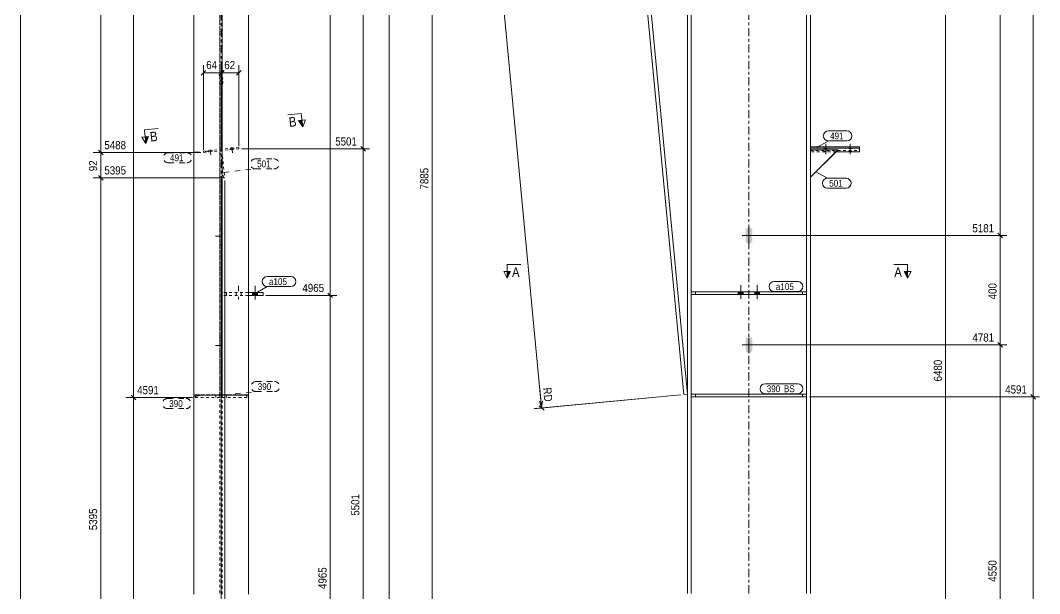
# Model space of a CAD drawing. Header units: millimetres. Extents: x 2 to 579, y 1 to 825.
# Drawn here: x 5 to 378.1, y 176 to 385.9 of the extents above; entities that cross this region are included whole.
import ezdxf

# ---------------------------------------------------------------- set-up
doc = ezdxf.new("R2010")
doc.units = ezdxf.units.MM
for name, pattern in [('XKITLINE00', [0]), ('XKITLINE01', [4, 1, -1, 1, -1]), ('XKITLINE02', [4, 2, -2]), ('XKITLINE03', [6, 3, -1, 1, -1])]:
    doc.linetypes.add(name, pattern=pattern)
for name, color, linetype, lineweight in [('Bolt', 3, 'Continuous', 0), ('Dimensions', 7, 'Continuous', 0), ('DrawingSheet', 5, 'Continuous', 0), ('Part', 2, 'Continuous', 0), ('PartMark', 7, 'Continuous', 0), ('Section', 6, 'Continuous', 0)]:
    doc.layers.add(name, color=color, linetype=linetype, lineweight=lineweight)
doc.styles.add('ARIAL', font='ARIAL.TTF')

# ---------------------------------------------------------------- blocks, each defined once
blk = doc.blocks.new('*A12')
at = {"layer": 'Bolt'}
for points in [[(272.2, 304.16), (271.72, 304.06), (271.24, 304.16), (270.84, 304.43), (270.57, 304.83), (270.47, 305.31), (270.47, 308.81), (270.57, 309.29), (270.84, 309.69), (271.24, 309.97), (271.72, 310.06), (272.2, 309.97), (272.61, 309.69), (272.88, 309.29), (272.97, 308.81), (272.97, 305.31), (272.88, 304.83), (272.61, 304.43)], [(272.2, 264.16), (271.72, 264.06), (271.24, 264.16), (270.84, 264.43), (270.57, 264.83), (270.47, 265.31), (270.47, 268.81), (270.57, 269.29), (270.84, 269.69), (271.24, 269.97), (271.72, 270.06), (272.2, 269.97), (272.61, 269.69), (272.88, 269.29), (272.97, 268.81), (272.97, 265.31), (272.88, 264.83), (272.61, 264.43)]]:
    blk.add_hatch(color=3, dxfattribs=at).paths.add_polyline_path(points, flags=17)
at = {"layer": 'Bolt', "color": 3, "linetype": 'XKITLINE00', "lineweight": 0}
for p, q in [((274.22, 307.06), (269.22, 307.06)), ((271.72, 309.56), (271.72, 304.56)), ((271.72, 269.56), (271.72, 264.56)), ((274.22, 267.06), (269.22, 267.06))]:
    blk.add_line(p, q, dxfattribs=at)
blk = doc.blocks.new('*A18')
at = {"layer": 'Bolt'}
for points in [[(267.82, 285.44), (267.82, 286.44), (269.62, 286.44), (269.62, 285.44)], [(267.82, 285.44), (267.82, 286.44), (269.62, 286.44), (269.62, 285.44)], [(273.82, 285.44), (273.82, 286.44), (275.62, 286.44), (275.62, 285.44)], [(273.82, 285.44), (273.82, 286.44), (275.62, 286.44), (275.62, 285.44)]]:
    blk.add_hatch(color=3, dxfattribs=at).paths.add_polyline_path(points, flags=17)
at = {"layer": 'Bolt', "color": 3, "linetype": 'XKITLINE00', "lineweight": 0}
for p, q in [((268.72, 288.94), (268.72, 283.94)), ((268.72, 288.94), (268.72, 283.94)), ((274.72, 288.94), (274.72, 283.94)), ((274.72, 288.94), (274.72, 283.94)), ((267.82, 286.44), (267.82, 285.44)), ((267.82, 286.44), (267.82, 285.44)), ((269.62, 286.44), (269.62, 285.44)), ((269.62, 286.44), (269.62, 285.44)), ((273.82, 286.44), (273.82, 285.44)), ((273.82, 286.44), (273.82, 285.44)), ((275.62, 286.44), (275.62, 285.44)), ((275.62, 286.44), (275.62, 285.44))]:
    blk.add_line(p, q, dxfattribs=at)
blk = doc.blocks.new('*A22')
at = {"layer": 'Bolt'}
for points in [[(299.86, 338.89), (299.89, 338.89), (299.92, 338.89), (299.96, 338.89), (299.99, 338.89), (300.02, 338.89), (300.06, 338.89), (300.09, 338.89), (300.12, 338.89), (300.15, 338.88), (300.18, 338.88), (300.21, 338.88), (300.24, 338.88), (300.27, 338.88), (300.29, 338.87), (300.32, 338.87), (300.34, 338.87), (300.36, 338.87), (300.38, 338.86), (300.4, 338.86), (300.42, 338.86), (300.44, 338.85), (300.45, 338.85), (300.47, 338.85), (300.48, 338.84), (300.49, 338.84), (300.5, 338.84), (300.51, 338.83), (300.51, 338.83), (300.52, 338.83), (300.52, 338.82), (300.52, 338.82), (300.52, 338.82), (300.52, 338.81), (300.51, 338.81), (300.51, 338.81), (300.5, 338.8), (300.49, 338.8), (300.48, 338.8), (300.47, 338.79), (300.45, 338.79), (300.44, 338.79), (300.42, 338.78), (300.4, 338.78), (300.38, 338.78), (300.36, 338.77), (300.34, 338.77), (300.32, 338.77), (300.29, 338.77), (300.27, 338.76), (300.24, 338.76), (300.21, 338.76), (300.18, 338.76), (300.15, 338.76), (300.12, 338.75), (300.09, 338.75), (300.06, 338.75), (300.02, 338.75), (299.99, 338.75), (299.96, 338.75), (299.92, 338.75), (299.89, 338.75), (299.86, 338.75), (299.82, 338.75), (299.79, 338.75), (299.75, 338.75), (299.72, 338.75), (299.68, 338.75), (299.65, 338.75), (299.62, 338.75), (299.59, 338.75), (299.55, 338.75), (299.52, 338.75), (299.49, 338.76), (299.46, 338.76), (299.43, 338.76), (299.4, 338.76), (299.38, 338.76), (299.35, 338.77), (299.33, 338.77), (299.3, 338.77), (299.28, 338.77), (299.26, 338.78), (299.24, 338.78), (299.22, 338.78), (299.2, 338.79), (299.19, 338.79), (299.17, 338.79), (299.16, 338.8), (299.15, 338.8), (299.14, 338.8), (299.13, 338.81), (299.13, 338.81), (299.12, 338.81), (299.12, 338.82), (299.12, 338.82), (299.12, 338.82), (299.12, 338.83), (299.13, 338.83), (299.13, 338.83), (299.14, 338.84), (299.15, 338.84), (299.16, 338.84), (299.17, 338.85), (299.19, 338.85), (299.2, 338.85), (299.22, 338.86), (299.24, 338.86), (299.26, 338.86), (299.28, 338.87), (299.3, 338.87), (299.33, 338.87), (299.35, 338.87), (299.38, 338.88), (299.4, 338.88), (299.43, 338.88), (299.46, 338.88), (299.49, 338.88), (299.52, 338.89), (299.55, 338.89), (299.59, 338.89), (299.62, 338.89), (299.65, 338.89), (299.68, 338.89), (299.72, 338.89), (299.75, 338.89), (299.79, 338.89), (299.82, 338.89)], [(299.86, 338.05), (299.89, 338.05), (299.92, 338.05), (299.96, 338.05), (299.99, 338.05), (300.02, 338.05), (300.06, 338.05), (300.09, 338.05), (300.12, 338.05), (300.15, 338.05), (300.18, 338.04), (300.21, 338.04), (300.24, 338.04), (300.27, 338.04), (300.29, 338.04), (300.32, 338.03), (300.34, 338.03), (300.36, 338.03), (300.38, 338.02), (300.4, 338.02), (300.42, 338.02), (300.44, 338.02), (300.45, 338.01), (300.47, 338.01), (300.48, 338.01), (300.49, 338), (300.5, 338), (300.51, 338), (300.51, 337.99), (300.52, 337.99), (300.52, 337.98), (300.52, 337.98), (300.52, 337.98), (300.52, 337.97), (300.51, 337.97), (300.51, 337.97), (300.5, 337.96), (300.49, 337.96), (300.48, 337.96), (300.47, 337.95), (300.45, 337.95), (300.44, 337.95), (300.42, 337.94), (300.4, 337.94), (300.38, 337.94), (300.36, 337.93), (300.34, 337.93), (300.32, 337.93), (300.29, 337.93), (300.27, 337.92), (300.24, 337.92), (300.21, 337.92), (300.18, 337.92), (300.15, 337.92), (300.12, 337.91), (300.09, 337.91), (300.06, 337.91), (300.02, 337.91), (299.99, 337.91), (299.96, 337.91), (299.92, 337.91), (299.89, 337.91), (299.86, 337.91), (299.82, 337.91), (299.79, 337.91), (299.75, 337.91), (299.72, 337.91), (299.68, 337.91), (299.65, 337.91), (299.62, 337.91), (299.59, 337.91), (299.55, 337.91), (299.52, 337.91), (299.49, 337.92), (299.46, 337.92), (299.43, 337.92), (299.4, 337.92), (299.38, 337.92), (299.35, 337.93), (299.33, 337.93), (299.3, 337.93), (299.28, 337.93), (299.26, 337.94), (299.24, 337.94), (299.22, 337.94), (299.2, 337.95), (299.19, 337.95), (299.17, 337.95), (299.16, 337.96), (299.15, 337.96), (299.14, 337.96), (299.13, 337.97), (299.13, 337.97), (299.12, 337.97), (299.12, 337.98), (299.12, 337.98), (299.12, 337.98), (299.12, 337.99), (299.13, 337.99), (299.13, 338), (299.14, 338), (299.15, 338), (299.16, 338.01), (299.17, 338.01), (299.19, 338.01), (299.2, 338.02), (299.22, 338.02), (299.24, 338.02), (299.26, 338.02), (299.28, 338.03), (299.3, 338.03), (299.33, 338.03), (299.35, 338.04), (299.38, 338.04), (299.4, 338.04), (299.43, 338.04), (299.46, 338.04), (299.49, 338.05), (299.52, 338.05), (299.55, 338.05), (299.59, 338.05), (299.62, 338.05), (299.65, 338.05), (299.68, 338.05), (299.72, 338.05), (299.75, 338.05), (299.79, 338.05), (299.82, 338.05)], [(308.86, 338.89), (308.89, 338.89), (308.92, 338.89), (308.96, 338.89), (308.99, 338.89), (309.02, 338.89), (309.06, 338.89), (309.09, 338.89), (309.12, 338.89), (309.15, 338.88), (309.18, 338.88), (309.21, 338.88), (309.24, 338.88), (309.27, 338.88), (309.29, 338.87), (309.32, 338.87), (309.34, 338.87), (309.36, 338.87), (309.38, 338.86), (309.4, 338.86), (309.42, 338.86), (309.44, 338.85), (309.45, 338.85), (309.47, 338.85), (309.48, 338.84), (309.49, 338.84), (309.5, 338.84), (309.51, 338.83), (309.51, 338.83), (309.52, 338.83), (309.52, 338.82), (309.52, 338.82), (309.52, 338.82), (309.52, 338.81), (309.51, 338.81), (309.51, 338.81), (309.5, 338.8), (309.49, 338.8), (309.48, 338.8), (309.47, 338.79), (309.45, 338.79), (309.44, 338.79), (309.42, 338.78), (309.4, 338.78), (309.38, 338.78), (309.36, 338.77), (309.34, 338.77), (309.32, 338.77), (309.29, 338.77), (309.27, 338.76), (309.24, 338.76), (309.21, 338.76), (309.18, 338.76), (309.15, 338.76), (309.12, 338.75), (309.09, 338.75), (309.06, 338.75), (309.02, 338.75), (308.99, 338.75), (308.96, 338.75), (308.92, 338.75), (308.89, 338.75), (308.86, 338.75), (308.82, 338.75), (308.79, 338.75), (308.75, 338.75), (308.72, 338.75), (308.68, 338.75), (308.65, 338.75), (308.62, 338.75), (308.59, 338.75), (308.55, 338.75), (308.52, 338.75), (308.49, 338.76), (308.46, 338.76), (308.43, 338.76), (308.4, 338.76), (308.38, 338.76), (308.35, 338.77), (308.33, 338.77), (308.3, 338.77), (308.28, 338.77), (308.26, 338.78), (308.24, 338.78), (308.22, 338.78), (308.2, 338.79), (308.19, 338.79), (308.17, 338.79), (308.16, 338.8), (308.15, 338.8), (308.14, 338.8), (308.13, 338.81), (308.13, 338.81), (308.12, 338.81), (308.12, 338.82), (308.12, 338.82), (308.12, 338.82), (308.12, 338.83), (308.13, 338.83), (308.13, 338.83), (308.14, 338.84), (308.15, 338.84), (308.16, 338.84), (308.17, 338.85), (308.19, 338.85), (308.2, 338.85), (308.22, 338.86), (308.24, 338.86), (308.26, 338.86), (308.28, 338.87), (308.3, 338.87), (308.33, 338.87), (308.35, 338.87), (308.38, 338.88), (308.4, 338.88), (308.43, 338.88), (308.46, 338.88), (308.49, 338.88), (308.52, 338.89), (308.55, 338.89), (308.59, 338.89), (308.62, 338.89), (308.65, 338.89), (308.68, 338.89), (308.72, 338.89), (308.75, 338.89), (308.79, 338.89), (308.82, 338.89)], [(308.86, 338.05), (308.89, 338.05), (308.92, 338.05), (308.96, 338.05), (308.99, 338.05), (309.02, 338.05), (309.06, 338.05), (309.09, 338.05), (309.12, 338.05), (309.15, 338.05), (309.18, 338.04), (309.21, 338.04), (309.24, 338.04), (309.27, 338.04), (309.29, 338.04), (309.32, 338.03), (309.34, 338.03), (309.36, 338.03), (309.38, 338.02), (309.4, 338.02), (309.42, 338.02), (309.44, 338.02), (309.45, 338.01), (309.47, 338.01), (309.48, 338.01), (309.49, 338), (309.5, 338), (309.51, 338), (309.51, 337.99), (309.52, 337.99), (309.52, 337.98), (309.52, 337.98), (309.52, 337.98), (309.52, 337.97), (309.51, 337.97), (309.51, 337.97), (309.5, 337.96), (309.49, 337.96), (309.48, 337.96), (309.47, 337.95), (309.45, 337.95), (309.44, 337.95), (309.42, 337.94), (309.4, 337.94), (309.38, 337.94), (309.36, 337.93), (309.34, 337.93), (309.32, 337.93), (309.29, 337.93), (309.27, 337.92), (309.24, 337.92), (309.21, 337.92), (309.18, 337.92), (309.15, 337.92), (309.12, 337.91), (309.09, 337.91), (309.06, 337.91), (309.02, 337.91), (308.99, 337.91), (308.96, 337.91), (308.92, 337.91), (308.89, 337.91), (308.86, 337.91), (308.82, 337.91), (308.79, 337.91), (308.75, 337.91), (308.72, 337.91), (308.68, 337.91), (308.65, 337.91), (308.62, 337.91), (308.59, 337.91), (308.55, 337.91), (308.52, 337.91), (308.49, 337.92), (308.46, 337.92), (308.43, 337.92), (308.4, 337.92), (308.38, 337.92), (308.35, 337.93), (308.33, 337.93), (308.3, 337.93), (308.28, 337.93), (308.26, 337.94), (308.24, 337.94), (308.22, 337.94), (308.2, 337.95), (308.19, 337.95), (308.17, 337.95), (308.16, 337.96), (308.15, 337.96), (308.14, 337.96), (308.13, 337.97), (308.13, 337.97), (308.12, 337.97), (308.12, 337.98), (308.12, 337.98), (308.12, 337.98), (308.12, 337.99), (308.13, 337.99), (308.13, 338), (308.14, 338), (308.15, 338), (308.16, 338.01), (308.17, 338.01), (308.19, 338.01), (308.2, 338.02), (308.22, 338.02), (308.24, 338.02), (308.26, 338.02), (308.28, 338.03), (308.3, 338.03), (308.33, 338.03), (308.35, 338.04), (308.38, 338.04), (308.4, 338.04), (308.43, 338.04), (308.46, 338.04), (308.49, 338.05), (308.52, 338.05), (308.55, 338.05), (308.59, 338.05), (308.62, 338.05), (308.65, 338.05), (308.68, 338.05), (308.72, 338.05), (308.75, 338.05), (308.79, 338.05), (308.82, 338.05)]]:
    blk.add_hatch(color=3, dxfattribs=at).paths.add_polyline_path(points, flags=17)
at = {"layer": 'Bolt', "color": 3, "linetype": 'XKITLINE00', "lineweight": 0}
for p, q in [((299.82, 337.67), (299.82, 340.65)), ((299.82, 336.83), (299.82, 339.81)), ((308.82, 337.67), (308.82, 340.65)), ((308.82, 336.83), (308.82, 339.81))]:
    blk.add_line(p, q, dxfattribs=at)
blk = doc.blocks.new('*A24')
at = {"layer": 'Part', "color": 2, "linetype": 'XKITLINE00', "lineweight": 0}
for p, q in [((294.22, 176.04), (294.22, 684.52)), ((249.22, 649.04), (249.22, 176.04)), ((250.62, 646.06), (250.62, 286.44)), ((292.82, 646.06), (292.82, 286.44)), ((250.62, 285.44), (250.62, 176.04)), ((292.82, 285.44), (292.82, 176.04))]:
    blk.add_line(p, q, dxfattribs=at)
at = {"layer": 'Part', "color": 7, "linetype": 'XKITLINE03', "lineweight": 0}
blk.add_line((271.72, 176.04), (271.72, 676.78), dxfattribs=at)
at = {"layer": 'Part', "color": 7, "linetype": 'XKITLINE01', "lineweight": 0}
for p, q in [((250.62, 286.44), (250.62, 285.44)), ((292.82, 286.44), (292.82, 285.44))]:
    blk.add_line(p, q, dxfattribs=at)
blk = doc.blocks.new('*A32')
at = {"layer": 'Part', "color": 7, "linetype": 'XKITLINE01', "lineweight": 0}
for p, q in [((292.82, 249.04), (250.62, 249.04)), ((250.62, 249.04), (250.62, 248.04)), ((250.62, 248.04), (292.82, 248.04)), ((252.12, 248.04), (252.12, 249.04)), ((291.32, 248.04), (291.32, 249.04)), ((292.82, 248.04), (292.82, 249.04))]:
    blk.add_line(p, q, dxfattribs=at)
blk = doc.blocks.new('*A33')
at = {"layer": 'Part', "color": 2, "linetype": 'XKITLINE00', "lineweight": 0}
for p, q in [((250.62, 249.04), (292.82, 249.04)), ((250.62, 248.04), (292.82, 248.04))]:
    blk.add_line(p, q, dxfattribs=at)
at = {"layer": 'Part', "color": 7, "linetype": 'XKITLINE01', "lineweight": 0}
for p, q in [((250.62, 249.04), (250.62, 248.04)), ((252.12, 248.04), (252.12, 249.04)), ((291.32, 249.04), (291.32, 248.04)), ((292.82, 248.04), (292.82, 249.04))]:
    blk.add_line(p, q, dxfattribs=at)
blk = doc.blocks.new('*A34')
at = {"layer": 'Part', "color": 7, "linetype": 'XKITLINE01', "lineweight": 0}
blk.add_line((249.22, 249.04), (249.22, 647.57), dxfattribs=at)
blk.add_line((249.22, 249.04), (249.22, 647.57), dxfattribs=at)
at = {"layer": 'Part', "color": 2, "linetype": 'XKITLINE00', "lineweight": 0}
for p, q in [((247.83, 248.91), (212.57, 620.15)), ((213.88, 621.18), (249.22, 249.04)), ((249.22, 249.04), (247.83, 248.91))]:
    blk.add_line(p, q, dxfattribs=at)
blk = doc.blocks.new('*A36')
at = {"layer": 'Part', "color": 2, "linetype": 'XKITLINE00', "lineweight": 0}
for p, q in [((250.62, 286.44), (292.82, 286.44)), ((250.62, 286.44), (250.62, 285.44)), ((250.62, 285.44), (292.82, 285.44)), ((292.82, 285.44), (292.82, 286.44))]:
    blk.add_line(p, q, dxfattribs=at)
at = {"layer": 'Part', "color": 7, "linetype": 'XKITLINE01', "lineweight": 0}
for p, q in [((252.12, 285.44), (252.12, 286.44)), ((291.32, 285.44), (291.32, 286.44))]:
    blk.add_line(p, q, dxfattribs=at)
blk = doc.blocks.new('*A41')
at = {"layer": 'Part', "color": 2, "linetype": 'XKITLINE00', "lineweight": 0}
for p, q in [((294.22, 328.48), (304.22, 338.43)), ((304.22, 338.43), (294.22, 338.43)), ((304.22, 338.37), (294.22, 328.43)), ((304.22, 338.43), (304.22, 338.37))]:
    blk.add_line(p, q, dxfattribs=at)
at = {"layer": 'Part', "color": 7, "linetype": 'XKITLINE01', "lineweight": 0}
for p, q in [((294.22, 338.43), (294.22, 328.43)), ((294.22, 338.37), (304.22, 338.37))]:
    blk.add_line(p, q, dxfattribs=at)
blk = doc.blocks.new('*A42')
at = {"layer": 'Part', "color": 2, "linetype": 'XKITLINE00', "lineweight": 0}
for p, q in [((294.22, 339.58), (312.22, 339.58)), ((312.22, 339.58), (312.22, 337.72)), ((294.22, 339.08), (312.22, 339.08)), ((312.22, 337.72), (303.56, 337.72))]:
    blk.add_line(p, q, dxfattribs=at)
at = {"layer": 'Part', "color": 7, "linetype": 'XKITLINE01', "lineweight": 0}
for p, q in [((294.22, 339.58), (294.22, 337.72)), ((294.22, 338.22), (312.22, 338.22)), ((303.56, 337.72), (294.22, 337.72))]:
    blk.add_line(p, q, dxfattribs=at)
blk = doc.blocks.new('*A44')
at = {"layer": 'Bolt', "color": 3, "linetype": 'XKITLINE02', "lineweight": 0}
for p, q in [((78, 309.82), (78.9, 309.82)), ((76.45, 306.82), (80.45, 306.82)), ((78, 303.82), (78.9, 303.82)), ((78, 269.82), (78.9, 269.82)), ((76.45, 266.82), (80.45, 266.82)), ((78, 263.82), (78.9, 263.82))]:
    blk.add_line(p, q, dxfattribs=at)
blk = doc.blocks.new('*A50')
at = {"layer": 'Bolt'}
blk.add_hatch(color=3, dxfattribs=at).paths.add_polyline_path([(91.8, 286.19), (91.8, 285.19), (90, 285.19), (90, 286.19)], flags=17)
blk.add_hatch(color=3, dxfattribs=at).paths.add_polyline_path([(91.8, 286.19), (91.8, 285.19), (90, 285.19), (90, 286.19)], flags=17)
at = {"layer": 'Bolt', "color": 3, "linetype": 'XKITLINE02', "lineweight": 0}
for p, q in [((84.9, 288.69), (84.9, 283.69)), ((84.9, 288.69), (84.9, 283.69)), ((84, 286.19), (84, 285.19)), ((84, 286.19), (84, 285.19)), ((85.8, 286.19), (85.8, 285.19)), ((85.8, 286.19), (85.8, 285.19))]:
    blk.add_line(p, q, dxfattribs=at)
at = {"layer": 'Bolt', "color": 3, "linetype": 'XKITLINE00', "lineweight": 0}
for p, q in [((90.9, 288.69), (90.9, 283.69)), ((90.9, 288.69), (90.9, 283.69)), ((90, 286.19), (90, 285.19)), ((90, 286.19), (90, 285.19)), ((91.8, 286.19), (91.8, 285.19)), ((91.8, 286.19), (91.8, 285.19))]:
    blk.add_line(p, q, dxfattribs=at)
blk = doc.blocks.new('*A54')
at = {"layer": 'Bolt', "color": 3, "linetype": 'XKITLINE02', "lineweight": 0}
for p, q in [((74.67, 336.58), (74.35, 339.57)), ((74.67, 336.58), (74.35, 339.57)), ((82.62, 337.42), (82.31, 340.41)), ((82.62, 337.42), (82.31, 340.41)), ((73.85, 337.66), (73.79, 338.16)), ((73.85, 337.66), (73.79, 338.16)), ((75.24, 337.81), (75.19, 338.31)), ((75.24, 337.81), (75.19, 338.31)), ((81.8, 338.5), (81.75, 339)), ((81.8, 338.5), (81.75, 339)), ((83.2, 338.65), (83.14, 339.15)), ((83.2, 338.65), (83.14, 339.15))]:
    blk.add_line(p, q, dxfattribs=at)
blk = doc.blocks.new('*A56')
at = {"layer": 'Part', "color": 7, "linetype": 'XKITLINE01', "lineweight": 0}
for p, q in [((68.45, 684.27), (68.45, 248.67)), ((78, 683.17), (78, 175.8)), ((78.9, 175.8), (78.9, 683.17)), ((88.45, 248.67), (88.45, 684.27))]:
    blk.add_line(p, q, dxfattribs=at)
at = {"layer": 'Part', "color": 7, "linetype": 'XKITLINE03', "lineweight": 0}
blk.add_line((78.45, 175.8), (78.45, 676.54), dxfattribs=at)
at = {"layer": 'Part', "color": 2, "linetype": 'XKITLINE00', "lineweight": 0}
for p, q in [((68.45, 175.8), (68.45, 248.67)), ((88.45, 248.67), (88.45, 175.8))]:
    blk.add_line(p, q, dxfattribs=at)
blk = doc.blocks.new('*A64')
at = {"layer": 'Part', "color": 7, "linetype": 'XKITLINE01', "lineweight": 0}
for p, q in [((78, 248.8), (69, 248.8)), ((69, 248.8), (69, 247.8)), ((69, 247.8), (78, 247.8)), ((76.5, 248.8), (76.5, 247.8)), ((78, 247.8), (78, 248.8))]:
    blk.add_line(p, q, dxfattribs=at)
blk = doc.blocks.new('*A65')
at = {"layer": 'Part', "color": 7, "linetype": 'XKITLINE01', "lineweight": 0}
for p, q in [((87.9, 248.8), (78.9, 248.8)), ((78.9, 248.8), (78.9, 247.8)), ((78.9, 247.8), (87.9, 247.8)), ((80.4, 248.8), (80.4, 247.8)), ((87.9, 247.8), (87.9, 248.8))]:
    blk.add_line(p, q, dxfattribs=at)
blk = doc.blocks.new('*A66')
at = {"layer": 'Part', "color": 7, "linetype": 'XKITLINE01', "lineweight": 0}
for p, q in [((78, 647.88), (78, 248.8)), ((78.9, 248.8), (78.9, 647.88)), ((88.45, 248.8), (68.45, 248.8))]:
    blk.add_line(p, q, dxfattribs=at)
at = {"layer": 'Part', "color": 2, "linetype": 'XKITLINE00', "lineweight": 0}
for p, q in [((68.45, 248.67), (68.45, 609.63)), ((88.45, 248.67), (88.45, 609.63)), ((88.45, 248.67), (68.45, 248.67))]:
    blk.add_line(p, q, dxfattribs=at)
blk = doc.blocks.new('*A68')
at = {"layer": 'Part', "color": 7, "linetype": 'XKITLINE01', "lineweight": 0}
for p, q in [((78.9, 286.19), (78.9, 285.19)), ((88.45, 286.19), (78.9, 286.19)), ((88.45, 285.19), (78.9, 285.19)), ((80.4, 286.19), (80.4, 285.19))]:
    blk.add_line(p, q, dxfattribs=at)
at = {"layer": 'Part', "color": 2, "linetype": 'XKITLINE00', "lineweight": 0}
for p, q in [((93.9, 286.19), (88.45, 286.19)), ((93.9, 285.19), (88.45, 285.19)), ((93.9, 286.19), (93.9, 285.19))]:
    blk.add_line(p, q, dxfattribs=at)
blk = doc.blocks.new('*A73')
at = {"layer": 'Part', "color": 7, "linetype": 'XKITLINE01', "lineweight": 0}
for p, q in [((78.27, 338.13), (78.77, 338.18)), ((78.27, 338.13), (78.77, 338.18)), ((79.32, 328.19), (78.27, 338.13)), ((78.77, 338.18), (79.82, 328.24)), ((79.82, 328.24), (79.32, 328.19))]:
    blk.add_line(p, q, dxfattribs=at)
blk = doc.blocks.new('*A74')
at = {"layer": 'Part', "color": 7, "linetype": 'XKITLINE01', "lineweight": 0}
for p, q in [((72, 337.97), (84.93, 339.34)), ((84.93, 339.34), (72, 337.97)), ((72.06, 337.48), (72, 337.97)), ((84.99, 338.84), (72.06, 337.48)), ((72.06, 337.48), (84.99, 338.84)), ((84.93, 339.34), (84.99, 338.84))]:
    blk.add_line(p, q, dxfattribs=at)
blk = doc.blocks.new('*A114')
at = {"layer": 'DrawingSheet', "color": 5, "linetype": 'XKITLINE00', "lineweight": 0}
blk.add_line((5, 825), (5, 5), dxfattribs=at)
blk = doc.blocks.new('*A133')
at = {"layer": 'PartMark', "color": 7, "linetype": 'XKITLINE00', "lineweight": 0}
for p, q in [((277.61, 252.84), (289.57, 252.84)), ((277.61, 249.14), (289.57, 249.14))]:
    blk.add_line(p, q, dxfattribs=at)
for centre, start, end in [((277.61, 250.99), 90, 270), ((289.57, 250.99), 270, 90)]:
    blk.add_arc(centre, 1.85, start, end, dxfattribs=at)
at = {"layer": 'PartMark', "color": 3, "style": 'ARIAL', "width": 0.85}
for s, p in [('390', (278.21, 249.74)), ('BS', (284.52, 249.74))]:
    blk.add_text(s, height=2.5, dxfattribs=at).set_placement(p)
blk = doc.blocks.new('*A135')
at = {"layer": 'Section'}
for points in [[(184.48, 293.94), (183.23, 291.44), (183.23, 293.94)], [(329.79, 293.94), (329.79, 291.44), (328.54, 293.94)]]:
    blk.add_hatch(color=3, dxfattribs=at).paths.add_polyline_path(points, flags=17)
at = {"layer": 'Section', "color": 1, "linetype": 'XKITLINE00', "lineweight": 0}
for p, q in [((183.23, 296.44), (188.23, 296.44)), ((183.23, 296.44), (183.23, 291.44)), ((329.79, 296.44), (324.79, 296.44)), ((329.79, 296.44), (329.79, 291.44))]:
    blk.add_line(p, q, dxfattribs=at)
at = {"layer": 'Section', "color": 3, "linetype": 'XKITLINE00', "lineweight": 0}
for p, q in [((183.23, 291.44), (181.98, 293.94)), ((184.48, 293.94), (181.98, 293.94)), ((183.23, 291.44), (184.48, 293.94)), ((328.54, 293.94), (331.04, 293.94)), ((329.79, 291.44), (328.54, 293.94)), ((331.04, 293.94), (329.79, 291.44))]:
    blk.add_line(p, q, dxfattribs=at)
at = {"layer": 'Section', "color": 7, "style": 'ARIAL', "width": 0.85}
for p in [(184.98, 291.94), (324.92, 291.94)]:
    blk.add_text('A', height=3.5, dxfattribs=at).set_placement(p)
blk = doc.blocks.new('*A146')
at = {"layer": 'Dimensions', "color": 7, "linetype": 'XKITLINE00', "lineweight": 0}
blk.add_line((140.05, 77.32), (140.05, 703.14), dxfattribs=at)
blk = doc.blocks.new('*A150')
at = {"layer": 'Dimensions', "color": 7, "linetype": 'XKITLINE00', "lineweight": 0}
for p, q in [((293.82, 248.04), (378.12, 248.04)), ((374.87, 248.89), (376.57, 247.19)), ((375.72, 79.32), (375.72, 248.04)), ((295.22, 79.32), (378.12, 79.32)), ((374.87, 80.17), (376.57, 78.47))]:
    blk.add_line(p, q, dxfattribs=at)
at = {"layer": 'Dimensions', "color": 3}
for p in [(375.72, 248.04), (375.72, 79.32)]:
    blk.add_point(p, dxfattribs=at)
at = {"layer": 'Dimensions', "color": 3, "style": 'ARIAL', "width": 0.85}
blk.add_text('4591', height=3, dxfattribs=at).set_placement((365.52, 249.24))
blk.add_text('4591', height=3, rotation=90.0002, dxfattribs=at).set_placement((374.37, 159.23))
blk = doc.blocks.new('*A151')
at = {"layer": 'Dimensions', "color": 7, "linetype": 'XKITLINE00', "lineweight": 0}
for p, q in [((375.72, 248.04), (375.72, 684.52)), ((293.82, 248.04), (378.12, 248.04)), ((374.87, 248.89), (376.57, 247.19))]:
    blk.add_line(p, q, dxfattribs=at)
at = {"layer": 'Dimensions', "color": 3}
blk.add_point((375.72, 248.04), dxfattribs=at)
blk = doc.blocks.new('*A152')
at = {"layer": 'Dimensions', "color": 7, "linetype": 'XKITLINE00', "lineweight": 0}
blk.add_line((155.72, 79.32), (155.72, 577.44), dxfattribs=at)
at = {"layer": 'Dimensions', "color": 3, "style": 'ARIAL', "width": 0.85}
blk.add_text('7885', height=3, rotation=90.0002, dxfattribs=at).set_placement((154.37, 323.93))
blk = doc.blocks.new('*A155')
at = {"layer": 'Dimensions', "color": 7, "linetype": 'XKITLINE00', "lineweight": 0}
for p, q in [((272.72, 267.06), (366.12, 267.06)), ((362.87, 267.91), (364.57, 266.21)), ((363.72, 102.44), (363.72, 267.06)), ((272.72, 102.44), (366.12, 102.44)), ((362.87, 103.29), (364.57, 101.59))]:
    blk.add_line(p, q, dxfattribs=at)
at = {"layer": 'Dimensions', "color": 3}
for p in [(363.72, 267.06), (363.72, 102.44)]:
    blk.add_point(p, dxfattribs=at)
at = {"layer": 'Dimensions', "color": 3, "style": 'ARIAL', "width": 0.85}
blk.add_text('4781', height=3, dxfattribs=at).set_placement((353.52, 268.26))
blk.add_text('4550', height=3, rotation=90.0002, dxfattribs=at).set_placement((362.37, 180.3))
blk = doc.blocks.new('*A156')
at = {"layer": 'Dimensions', "color": 7, "linetype": 'XKITLINE00', "lineweight": 0}
for p, q in [((272.72, 307.06), (366.12, 307.06)), ((362.87, 307.91), (364.57, 306.21)), ((363.72, 267.06), (363.72, 307.06)), ((272.72, 267.06), (366.12, 267.06)), ((362.87, 267.91), (364.57, 266.21))]:
    blk.add_line(p, q, dxfattribs=at)
at = {"layer": 'Dimensions', "color": 3}
for p in [(363.72, 307.06), (363.72, 267.06)]:
    blk.add_point(p, dxfattribs=at)
at = {"layer": 'Dimensions', "color": 3, "style": 'ARIAL', "width": 0.85}
blk.add_text('5181', height=3, dxfattribs=at).set_placement((353.52, 308.26))
blk.add_text('400', height=3, rotation=90.0002, dxfattribs=at).set_placement((362.37, 283.72))
blk = doc.blocks.new('*A157')
at = {"layer": 'Dimensions', "color": 7, "linetype": 'XKITLINE00', "lineweight": 0}
for p, q in [((272.72, 627.56), (366.12, 627.56)), ((362.87, 628.41), (364.57, 626.71)), ((363.72, 307.06), (363.72, 627.56)), ((272.72, 307.06), (366.12, 307.06)), ((362.87, 307.91), (364.57, 306.21))]:
    blk.add_line(p, q, dxfattribs=at)
at = {"layer": 'Dimensions', "color": 3}
for p in [(363.72, 627.56), (363.72, 307.06)]:
    blk.add_point(p, dxfattribs=at)
at = {"layer": 'Dimensions', "color": 3, "style": 'ARIAL', "width": 0.85}
blk.add_text('8386', height=3, dxfattribs=at).set_placement((353.52, 628.76))
blk.add_text('3205', height=3, rotation=90.0002, dxfattribs=at).set_placement((362.37, 462.86))
blk = doc.blocks.new('*A159')
at = {"layer": 'Dimensions', "color": 7, "linetype": 'XKITLINE00', "lineweight": 0}
for p, q in [((295.22, 436.94), (346.12, 436.94)), ((342.87, 437.79), (344.57, 436.09)), ((343.72, 79.32), (343.72, 436.94)), ((295.22, 79.32), (346.12, 79.32)), ((342.87, 80.17), (344.57, 78.47))]:
    blk.add_line(p, q, dxfattribs=at)
at = {"layer": 'Dimensions', "color": 3}
for p in [(343.72, 436.94), (343.72, 79.32)]:
    blk.add_point(p, dxfattribs=at)
at = {"layer": 'Dimensions', "color": 3, "style": 'ARIAL', "width": 0.85}
blk.add_text('6480', height=3, dxfattribs=at).set_placement((329.02, 438.14))
blk.add_text('6480', height=3, rotation=90.0002, dxfattribs=at).set_placement((342.37, 253.68))
blk = doc.blocks.new('*A167')
at = {"layer": 'Dimensions', "color": 7, "linetype": 'XKITLINE00', "lineweight": 0}
for p, q in [((213, 605.12), (159.14, 600.01)), ((161.06, 601.04), (162.91, 599.51)), ((195.82, 243.97), (161.98, 600.28)), ((195.13, 251.16), (195.82, 243.97)), ((246.83, 248.81), (192.98, 243.7)), ((246.83, 248.81), (193.43, 243.74)), ((195.08, 246.41), (195.82, 243.97)), ((196.08, 246.51), (195.82, 243.97)), ((194.89, 244.73), (196.74, 243.21))]:
    blk.add_line(p, q, dxfattribs=at)
at = {"layer": 'Dimensions', "color": 3}
for p in [(161.98, 600.28), (195.82, 243.97)]:
    blk.add_point(p, dxfattribs=at)
at = {"layer": 'Dimensions', "color": 7}
blk.add_point((195.82, 243.97), dxfattribs=at)
at = {"layer": 'Dimensions', "color": 3, "style": 'ARIAL', "width": 0.85}
for s, rotation, p in [('3579', 5.4259, (163.16, 601.6)), ('3579', 95.4261, (177.97, 417.57)), ('RD', -84.5743, (196.33, 251.27))]:
    blk.add_text(s, height=3, rotation=rotation, dxfattribs=at).set_placement(p)
blk = doc.blocks.new('*A174')
at = {"layer": 'PartMark', "color": 7, "linetype": 'XKITLINE00', "lineweight": 0}
for p, q in [((300.79, 345.4), (307.55, 345.4)), ((296.55, 339.31), (300.79, 341.7)), ((300.79, 341.7), (307.55, 341.7))]:
    blk.add_line(p, q, dxfattribs=at)
for centre, start, end in [((300.79, 343.55), 90, 270), ((307.55, 343.55), 270, 90)]:
    blk.add_arc(centre, 1.85, start, end, dxfattribs=at)
at = {"layer": 'PartMark', "color": 3, "style": 'ARIAL', "width": 0.85}
blk.add_text('491', height=2.5, dxfattribs=at).set_placement((301.39, 342.3))
blk = doc.blocks.new('*A175')
at = {"layer": 'PartMark', "color": 7, "linetype": 'XKITLINE00', "lineweight": 0}
for p, q in [((296.25, 330.46), (300.49, 328.07)), ((300.49, 328.07), (307.26, 328.07)), ((300.49, 324.37), (307.26, 324.37))]:
    blk.add_line(p, q, dxfattribs=at)
for centre, start, end in [((300.49, 326.22), 90, 270), ((307.26, 326.22), 270, 90)]:
    blk.add_arc(centre, 1.85, start, end, dxfattribs=at)
at = {"layer": 'PartMark', "color": 3, "style": 'ARIAL', "width": 0.85}
blk.add_text('501', height=2.5, dxfattribs=at).set_placement((301.09, 324.97))
blk = doc.blocks.new('*A180')
at = {"layer": 'PartMark', "color": 7, "linetype": 'XKITLINE00', "lineweight": 0}
for p, q in [((280.95, 290.24), (289.57, 290.24)), ((280.95, 286.54), (289.57, 286.54))]:
    blk.add_line(p, q, dxfattribs=at)
for centre, start, end in [((280.95, 288.39), 90, 270), ((289.57, 288.39), 270, 90)]:
    blk.add_arc(centre, 1.85, start, end, dxfattribs=at)
at = {"layer": 'PartMark', "color": 3, "style": 'ARIAL', "width": 0.85}
blk.add_text('a105', height=2.5, dxfattribs=at).set_placement((281.55, 287.14))
blk = doc.blocks.new('*A184')
at = {"layer": 'PartMark', "color": 7, "linetype": 'XKITLINE00', "lineweight": 0}
for p, q in [((95.39, 292.07), (104.01, 292.07)), ((91.15, 285.98), (95.39, 288.37)), ((95.39, 288.37), (104.01, 288.37))]:
    blk.add_line(p, q, dxfattribs=at)
for centre, start, end in [((95.39, 290.22), 90, 270), ((104.01, 290.22), 270, 90)]:
    blk.add_arc(centre, 1.85, start, end, dxfattribs=at)
at = {"layer": 'PartMark', "color": 3, "style": 'ARIAL', "width": 0.85}
blk.add_text('a105', height=2.5, dxfattribs=at).set_placement((95.99, 288.97))
blk = doc.blocks.new('*A187')
at = {"layer": 'PartMark', "color": 7, "linetype": 'XKITLINE02', "lineweight": 0}
for p, q in [((91.27, 253.63), (98.03, 253.63)), ((79.67, 248.68), (91.27, 249.93)), ((91.27, 249.93), (98.03, 249.93))]:
    blk.add_line(p, q, dxfattribs=at)
for centre, start, end in [((91.27, 251.78), 90, 270), ((98.03, 251.78), 270, 90)]:
    blk.add_arc(centre, 1.85, start, end, dxfattribs=at)
at = {"layer": 'PartMark', "color": 3, "style": 'ARIAL', "width": 0.85}
blk.add_text('390', height=2.5, dxfattribs=at).set_placement((91.87, 250.53))
blk = doc.blocks.new('*A188')
at = {"layer": 'PartMark', "color": 7, "linetype": 'XKITLINE02', "lineweight": 0}
for p, q in [((58.87, 247.42), (65.63, 247.42)), ((70.83, 248.57), (65.63, 247.42)), ((58.87, 243.72), (65.63, 243.72))]:
    blk.add_line(p, q, dxfattribs=at)
for centre, start, end in [((58.87, 245.57), 90, 270), ((65.63, 245.57), 270, 90)]:
    blk.add_arc(centre, 1.85, start, end, dxfattribs=at)
at = {"layer": 'PartMark', "color": 3, "style": 'ARIAL', "width": 0.85}
blk.add_text('390', height=2.5, dxfattribs=at).set_placement((59.47, 244.32))
blk = doc.blocks.new('*A198')
at = {"layer": 'Section'}
for points in [[(108.1, 349.32), (108.36, 346.83), (106.85, 349.19)], [(51.92, 343.4), (50.94, 340.78), (50.68, 343.27)]]:
    blk.add_hatch(color=3, dxfattribs=at).paths.add_polyline_path(points, flags=17)
at = {"layer": 'Section', "color": 1, "linetype": 'XKITLINE00', "lineweight": 0}
for p, q in [((107.83, 351.81), (102.86, 351.28)), ((107.83, 351.81), (108.36, 346.83)), ((50.42, 345.75), (55.39, 346.28)), ((50.42, 345.75), (50.94, 340.78))]:
    blk.add_line(p, q, dxfattribs=at)
at = {"layer": 'Section', "color": 3, "linetype": 'XKITLINE00', "lineweight": 0}
for p, q in [((106.85, 349.19), (109.34, 349.45)), ((108.36, 346.83), (106.85, 349.19)), ((109.34, 349.45), (108.36, 346.83)), ((51.92, 343.4), (49.44, 343.13)), ((50.94, 340.78), (51.92, 343.4)), ((50.94, 340.78), (49.44, 343.13))]:
    blk.add_line(p, q, dxfattribs=at)
at = {"layer": 'Section', "color": 7, "style": 'ARIAL', "width": 0.85}
for p in [(103.47, 346.82), (52.63, 341.46)]:
    blk.add_text('B', height=3.5, rotation=6.0218, dxfattribs=at).set_placement(p)
blk = doc.blocks.new('*A200')
at = {"layer": 'Dimensions', "color": 7, "linetype": 'XKITLINE00', "lineweight": 0}
for p, q in [((33.6, 329.09), (35.3, 327.39)), ((78.82, 328.24), (31.6, 328.24)), ((34.45, 79.07), (34.45, 328.24)), ((34.45, 86.3), (34.45, 79.07)), ((67.45, 79.07), (29.95, 79.07)), ((67.45, 79.07), (31.6, 79.07)), ((33.6, 79.92), (35.3, 78.23)), ((33.95, 81.57), (34.45, 79.07)), ((34.95, 81.57), (34.45, 79.07))]:
    blk.add_line(p, q, dxfattribs=at)
at = {"layer": 'Dimensions', "color": 3}
for p in [(34.45, 328.24), (34.45, 79.07)]:
    blk.add_point(p, dxfattribs=at)
at = {"layer": 'Dimensions', "color": 7}
blk.add_point((34.45, 79.07), dxfattribs=at)
at = {"layer": 'Dimensions', "color": 3, "style": 'ARIAL', "width": 0.85}
blk.add_text('5395', height=3, dxfattribs=at).set_placement((35.75, 329.44))
for s, p in [('5395', (33.1, 199.21)), ('RD', (33.25, 80.52))]:
    blk.add_text(s, height=3, rotation=90.0002, dxfattribs=at).set_placement(p)
blk = doc.blocks.new('*A201')
at = {"layer": 'Dimensions', "color": 7, "linetype": 'XKITLINE00', "lineweight": 0}
for p, q in [((71.06, 337.48), (31.6, 337.48)), ((33.6, 338.32), (35.3, 336.63)), ((34.45, 328.24), (34.45, 337.48)), ((33.6, 329.09), (35.3, 327.39)), ((78.82, 328.24), (31.6, 328.24))]:
    blk.add_line(p, q, dxfattribs=at)
at = {"layer": 'Dimensions', "color": 3}
for p in [(34.45, 337.48), (34.45, 328.24)]:
    blk.add_point(p, dxfattribs=at)
at = {"layer": 'Dimensions', "color": 3, "style": 'ARIAL', "width": 0.85}
blk.add_text('5488', height=3, dxfattribs=at).set_placement((35.75, 338.68))
blk.add_text('92', height=3, rotation=90.0002, dxfattribs=at).set_placement((33.1, 330.63))
blk = doc.blocks.new('*A202')
at = {"layer": 'Dimensions', "color": 7, "linetype": 'XKITLINE00', "lineweight": 0}
for p, q in [((67.45, 684.27), (31.6, 684.27)), ((33.6, 685.12), (35.3, 683.43)), ((34.45, 337.48), (34.45, 684.27)), ((71.06, 337.48), (31.6, 337.48)), ((33.6, 338.32), (35.3, 336.63))]:
    blk.add_line(p, q, dxfattribs=at)
at = {"layer": 'Dimensions', "color": 3}
for p in [(34.45, 684.27), (34.45, 337.48)]:
    blk.add_point(p, dxfattribs=at)
at = {"layer": 'Dimensions', "color": 3, "style": 'ARIAL', "width": 0.85}
blk.add_text('8956', height=3, dxfattribs=at).set_placement((35.75, 685.47))
blk.add_text('3468', height=3, rotation=90.0002, dxfattribs=at).set_placement((33.1, 506.42))
blk = doc.blocks.new('*A204')
at = {"layer": 'Dimensions', "color": 7, "linetype": 'XKITLINE00', "lineweight": 0}
for p, q in [((68, 247.8), (43.6, 247.8)), ((45.6, 248.65), (47.3, 246.95)), ((46.45, 79.07), (46.45, 247.8)), ((67.45, 79.07), (43.6, 79.07)), ((45.6, 79.92), (47.3, 78.23))]:
    blk.add_line(p, q, dxfattribs=at)
at = {"layer": 'Dimensions', "color": 3}
for p in [(46.45, 247.8), (46.45, 79.07)]:
    blk.add_point(p, dxfattribs=at)
at = {"layer": 'Dimensions', "color": 3, "style": 'ARIAL', "width": 0.85}
blk.add_text('4591', height=3, dxfattribs=at).set_placement((47.75, 249))
blk.add_text('4591', height=3, rotation=90.0002, dxfattribs=at).set_placement((45.1, 158.99))
blk = doc.blocks.new('*A205')
at = {"layer": 'Dimensions', "color": 7, "linetype": 'XKITLINE00', "lineweight": 0}
for p, q in [((46.45, 247.8), (46.45, 684.27)), ((68, 247.8), (43.6, 247.8)), ((45.6, 248.65), (47.3, 246.95))]:
    blk.add_line(p, q, dxfattribs=at)
at = {"layer": 'Dimensions', "color": 3}
blk.add_point((46.45, 247.8), dxfattribs=at)
blk = doc.blocks.new('*A206')
at = {"layer": 'Dimensions', "color": 7, "linetype": 'XKITLINE00', "lineweight": 0}
for p, q in [((129.6, 339.69), (131.3, 337.99)), ((85.99, 338.84), (132.85, 338.84)), ((130.45, 79.07), (130.45, 338.84)), ((89.45, 79.07), (132.85, 79.07)), ((129.6, 79.92), (131.3, 78.23))]:
    blk.add_line(p, q, dxfattribs=at)
at = {"layer": 'Dimensions', "color": 3}
for p in [(130.45, 338.84), (130.45, 79.07)]:
    blk.add_point(p, dxfattribs=at)
at = {"layer": 'Dimensions', "color": 3, "style": 'ARIAL', "width": 0.85}
blk.add_text('5501', height=3, dxfattribs=at).set_placement((120.25, 340.04))
blk.add_text('5501', height=3, rotation=90.0002, dxfattribs=at).set_placement((129.1, 204.51))
blk = doc.blocks.new('*A207')
at = {"layer": 'Dimensions', "color": 7, "linetype": 'XKITLINE00', "lineweight": 0}
for p, q in [((89.45, 684.27), (132.85, 684.27)), ((129.6, 685.12), (131.3, 683.43)), ((130.45, 338.84), (130.45, 684.27)), ((129.6, 339.69), (131.3, 337.99)), ((85.99, 338.84), (132.85, 338.84))]:
    blk.add_line(p, q, dxfattribs=at)
at = {"layer": 'Dimensions', "color": 3}
for p in [(130.45, 684.27), (130.45, 338.84)]:
    blk.add_point(p, dxfattribs=at)
at = {"layer": 'Dimensions', "color": 3, "style": 'ARIAL', "width": 0.85}
blk.add_text('8956', height=3, dxfattribs=at).set_placement((120.25, 685.47))
blk.add_text('3454', height=3, rotation=90.0002, dxfattribs=at).set_placement((129.1, 507.11))
blk = doc.blocks.new('*A208')
at = {"layer": 'Dimensions', "color": 7, "linetype": 'XKITLINE00', "lineweight": 0}
for p, q in [((94.9, 285.19), (120.85, 285.19)), ((117.6, 286.04), (119.3, 284.35)), ((118.45, 79.07), (118.45, 285.19)), ((89.45, 79.07), (120.85, 79.07)), ((117.6, 79.92), (119.3, 78.23))]:
    blk.add_line(p, q, dxfattribs=at)
at = {"layer": 'Dimensions', "color": 3}
for p in [(118.45, 285.19), (118.45, 79.07)]:
    blk.add_point(p, dxfattribs=at)
at = {"layer": 'Dimensions', "color": 3, "style": 'ARIAL', "width": 0.85}
blk.add_text('4965', height=3, dxfattribs=at).set_placement((108.25, 286.39))
blk.add_text('4965', height=3, rotation=90.0002, dxfattribs=at).set_placement((117.1, 177.68))
blk = doc.blocks.new('*A209')
at = {"layer": 'Dimensions', "color": 7, "linetype": 'XKITLINE00', "lineweight": 0}
for p, q in [((94.9, 645.82), (120.85, 645.82)), ((117.6, 646.67), (119.3, 644.97)), ((118.45, 285.19), (118.45, 645.82)), ((94.9, 285.19), (120.85, 285.19)), ((117.6, 286.04), (119.3, 284.35))]:
    blk.add_line(p, q, dxfattribs=at)
at = {"layer": 'Dimensions', "color": 3}
for p in [(118.45, 645.82), (118.45, 285.19)]:
    blk.add_point(p, dxfattribs=at)
at = {"layer": 'Dimensions', "color": 3, "style": 'ARIAL', "width": 0.85}
blk.add_text('8571', height=3, dxfattribs=at).set_placement((108.25, 647.02))
blk.add_text('3606', height=3, rotation=90.0002, dxfattribs=at).set_placement((117.1, 461.06))
blk = doc.blocks.new('*A211')
at = {"layer": 'Dimensions', "color": 7, "linetype": 'XKITLINE00', "lineweight": 0}
for p, q in [((72.06, 338.48), (72.06, 369.5)), ((78.45, 339.84), (78.45, 369.5)), ((72.91, 367.5), (71.21, 365.81)), ((72.06, 366.65), (78.45, 366.65)), ((79.3, 367.5), (77.6, 365.81))]:
    blk.add_line(p, q, dxfattribs=at)
at = {"layer": 'Dimensions', "color": 3}
for p in [(72.06, 366.65), (78.45, 366.65)]:
    blk.add_point(p, dxfattribs=at)
at = {"layer": 'Dimensions', "color": 3, "style": 'ARIAL', "width": 0.85}
blk.add_text('64', height=3, dxfattribs=at).set_placement((73.03, 368))
blk = doc.blocks.new('*A212')
at = {"layer": 'Dimensions', "color": 7, "linetype": 'XKITLINE00', "lineweight": 0}
for p, q in [((79.3, 367.5), (77.6, 365.81)), ((79.62, 367.5), (77.92, 365.81)), ((78.45, 339.84), (78.45, 369.05)), ((78.45, 366.65), (78.77, 366.65)), ((78.77, 339.18), (78.77, 369.05))]:
    blk.add_line(p, q, dxfattribs=at)
at = {"layer": 'Dimensions', "color": 3}
for p in [(78.45, 366.65), (78.77, 366.65)]:
    blk.add_point(p, dxfattribs=at)
at = {"layer": 'Dimensions', "color": 3, "style": 'ARIAL', "width": 0.85}
blk.add_text('3', height=3, dxfattribs=at).set_placement((77.5, 362.3))
blk = doc.blocks.new('*A213')
at = {"layer": 'Dimensions', "color": 7, "linetype": 'XKITLINE00', "lineweight": 0}
for p, q in [((78.77, 339.18), (78.77, 369.5)), ((84.99, 339.84), (84.99, 369.5)), ((79.62, 367.5), (77.92, 365.81)), ((78.77, 366.65), (84.99, 366.65)), ((85.83, 367.5), (84.14, 365.81))]:
    blk.add_line(p, q, dxfattribs=at)
at = {"layer": 'Dimensions', "color": 3}
for p in [(78.77, 366.65), (84.99, 366.65)]:
    blk.add_point(p, dxfattribs=at)
at = {"layer": 'Dimensions', "color": 3, "style": 'ARIAL', "width": 0.85}
blk.add_text('62', height=3, dxfattribs=at).set_placement((79.65, 368))
blk = doc.blocks.new('*A216')
at = {"layer": 'Dimensions', "color": 7, "linetype": 'XKITLINE00', "lineweight": 0}
for p, q in [((78.45, 327.24), (78.45, 84.67)), ((79.82, 327.24), (79.82, 84.67)), ((79.3, 87.92), (77.6, 86.23)), ((78.45, 87.07), (79.82, 87.07)), ((80.67, 87.92), (78.97, 86.23))]:
    blk.add_line(p, q, dxfattribs=at)
at = {"layer": 'Dimensions', "color": 3}
for p in [(78.45, 87.07), (79.82, 87.07)]:
    blk.add_point(p, dxfattribs=at)
at = {"layer": 'Dimensions', "color": 3, "style": 'ARIAL', "width": 0.85}
blk.add_text('14', height=3, dxfattribs=at).set_placement((76.91, 88.42))
blk = doc.blocks.new('*A219')
at = {"layer": 'PartMark', "color": 7, "linetype": 'XKITLINE02', "lineweight": 0}
for p, q in [((59.17, 337.4), (65.94, 337.4)), ((74.63, 337.88), (65.94, 337.4)), ((59.17, 333.7), (65.94, 333.7))]:
    blk.add_line(p, q, dxfattribs=at)
for centre, start, end in [((59.17, 335.55), 90, 270), ((65.94, 335.55), 270, 90)]:
    blk.add_arc(centre, 1.85, start, end, dxfattribs=at)
at = {"layer": 'PartMark', "color": 3, "style": 'ARIAL', "width": 0.85}
blk.add_text('491', height=2.5, dxfattribs=at).set_placement((59.77, 334.3))
blk = doc.blocks.new('*A220')
at = {"layer": 'PartMark', "color": 7, "linetype": 'XKITLINE02', "lineweight": 0}
for p, q in [((91.07, 335.17), (97.83, 335.17)), ((79.48, 330.22), (91.07, 331.47)), ((91.07, 331.47), (97.83, 331.47))]:
    blk.add_line(p, q, dxfattribs=at)
for centre, start, end in [((91.07, 333.32), 90, 270), ((97.83, 333.32), 270, 90)]:
    blk.add_arc(centre, 1.85, start, end, dxfattribs=at)
at = {"layer": 'PartMark', "color": 3, "style": 'ARIAL', "width": 0.85}
blk.add_text('501', height=2.5, dxfattribs=at).set_placement((91.67, 332.07))

msp = doc.modelspace()

# ---------------------------------------------------------------- block references
at = {"lineweight": 0}
for name in ['*A114', '*A146', '*A202', '*A205', '*A207', '*A151', '*A209', '*A66', '*A34', '*A157', '*A44', '*A12', '*A167', '*A152', '*A159', '*A211', '*A213', '*A212', '*A198', '*A174', '*A201', '*A54', '*A206', '*A42', '*A22', '*A219', '*A74', '*A73', '*A41', '*A200', '*A220', '*A175', '*A216', '*A156', '*A135', '*A184', '*A50', '*A208', '*A18', '*A180', '*A68', '*A36', '*A155', '*A204', '*A187', '*A133', '*A150', '*A188', '*A64', '*A65', '*A32', '*A33']:
    msp.add_blockref(name, (0, 0), dxfattribs=at)
at = {"layer": 'Part', "lineweight": 0}
for name in ['*A56', '*A24']:
    msp.add_blockref(name, (0, 0), dxfattribs=at)

doc.saveas('drawing.dxf')
